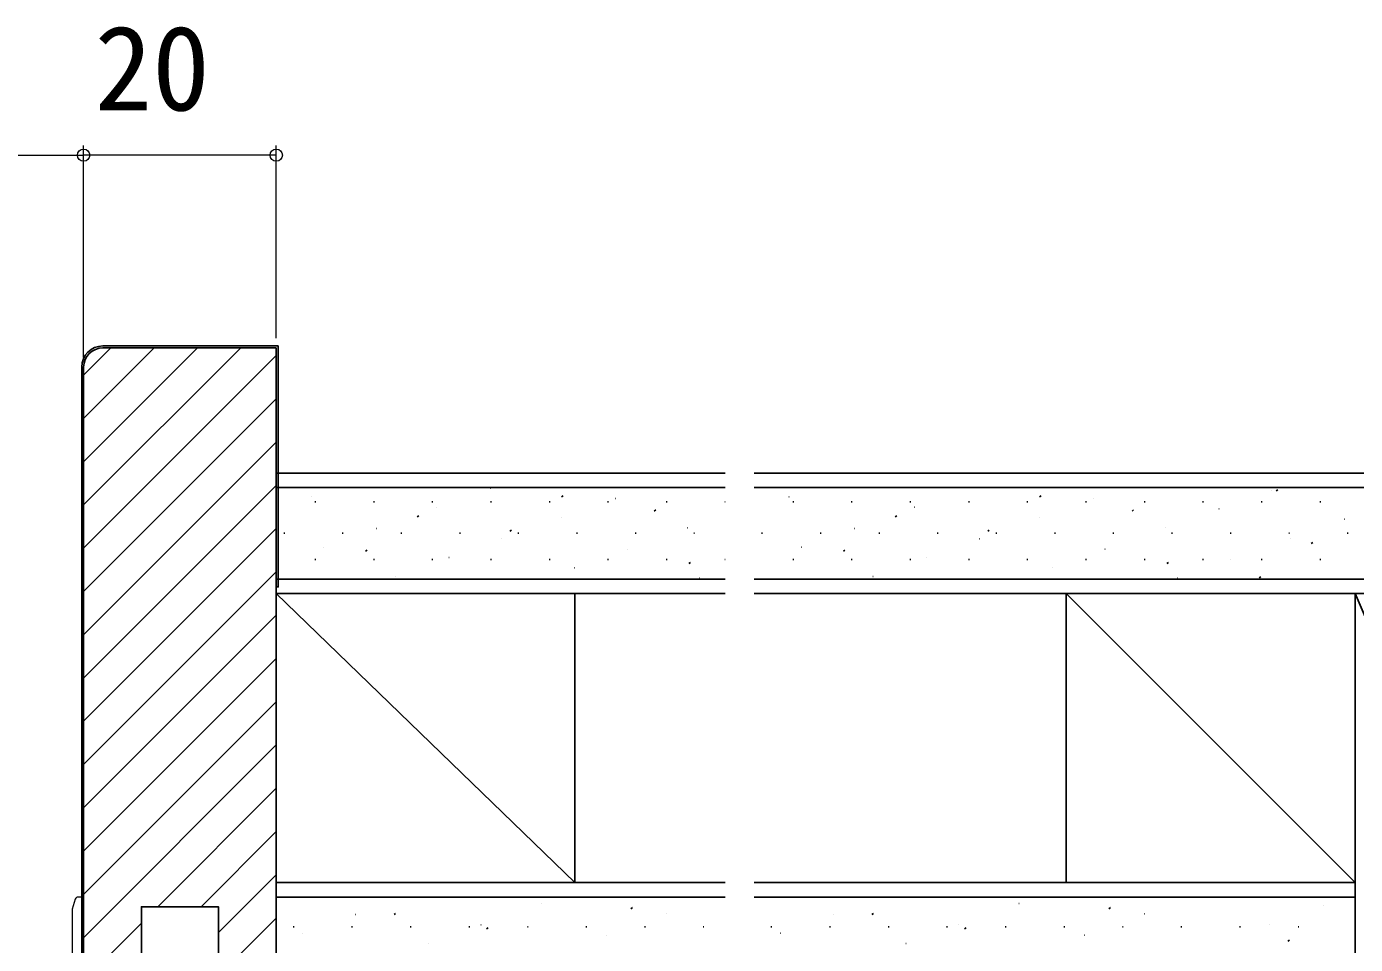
# Model space of a CAD drawing. Units: millimetres, scale not verified. Extents: x -525 to 525, y -783 to 779.
# Drawn here: x 264.7 to 402.6, y 282.6 to 377.9 of the extents above; entities that cross this region are included whole.
import ezdxf
from ezdxf.enums import TextEntityAlignment as Align

# ---------------------------------------------------------------- set-up
doc = ezdxf.new("R2010")
doc.units = ezdxf.units.MM
doc.header["$LTSCALE"] = 4
doc.layers.add('0-6_YKK_13', color=4, linetype='Continuous', lineweight=18)
doc.layers.add('0-8_YKK_D', color=6, linetype='Continuous', lineweight=18)
doc.layers.add('0-A_YSS_K', color=3, linetype='Continuous')
doc.layers.add('0-B_YSS_KE', color=3, linetype='Continuous')
doc.styles.add('ＭＳ ゴシック', font='')
doc.styles.get('ＭＳ ゴシック').set_extended_font_data('MS Gothic')

msp = doc.modelspace()

# ---------------------------------------------------------------- linework, layer by layer
at = {"layer": '0-6_YKK_13'}
for p, q in [((269.73, 287.338), (269.397, 286.296)), ((270.397, 287.546), (270.016, 287.546)), ((270.397, 273.546), (270.397, 287.546)), ((269.397, 286.296), (269.397, 286.04)), ((269.397, 286.04), (269.397, 275.053))]:
    msp.add_line(p, q, dxfattribs=at)
msp.add_arc((270.016, 287.246), 0.3, 90, 162.25533, dxfattribs=at)
at = {"layer": '0-8_YKK_D'}
for p, q in [((101.597, 364.546), (270.597, 364.546)), ((270.597, 343.546), (270.597, 365.546)), ((270.597, 343.546), (270.597, 365.546)), ((290.597, 364.546), (270.597, 364.546)), ((290.597, 345.546), (290.597, 365.546))]:
    msp.add_line(p, q, dxfattribs=at)
for centre in [(270.597, 364.546), (270.597, 364.546), (290.597, 364.546)]:
    msp.add_circle(centre, 0.637, dxfattribs=at)
at = {"layer": '0-A_YSS_K'}
for p, q in [((270.597, 341.709), (273.434, 344.546)), ((270.597, 337.219), (277.924, 344.546)), ((270.597, 332.729), (282.414, 344.546)), ((270.597, 328.239), (286.905, 344.546)), ((270.597, 323.749), (290.597, 343.749)), ((270.597, 319.258), (290.597, 339.258)), ((270.597, 314.768), (290.597, 334.768)), ((290.597, 331.546), (290.597, 319.046)), ((337.208, 331.546), (290.597, 331.546)), ((444.597, 331.546), (340.208, 331.546)), ((270.597, 310.278), (290.597, 330.278)), ((290.597, 330.046), (337.208, 330.046)), ((312.802, 329.988), (312.821, 329.995)), ((340.208, 330.046), (444.597, 330.046)), ((362.414, 329.988), (362.433, 329.995)), ((393.937, 329.787), (393.956, 329.794)), ((394.421, 329.694), (394.588, 329.804)), ((294.204, 329.084), (294.222, 329.09)), ((294.6, 328.556), (294.7, 328.556)), ((300.68, 328.556), (300.78, 328.556)), ((306.76, 328.556), (306.86, 328.556)), ((312.84, 328.556), (312.94, 328.556)), ((318.92, 328.556), (319.02, 328.556)), ((320.221, 329.09), (320.388, 329.2)), ((325, 328.556), (325.1, 328.556)), ((325.821, 328.916), (325.84, 328.923)), ((331.08, 328.556), (331.18, 328.556)), ((337.16, 328.556), (337.208, 328.556)), ((343.815, 329.084), (343.834, 329.09)), ((344.212, 328.556), (344.312, 328.556)), ((350.292, 328.556), (350.392, 328.556)), ((356.372, 328.556), (356.472, 328.556)), ((362.452, 328.556), (362.552, 328.556)), ((368.532, 328.556), (368.632, 328.556)), ((369.832, 329.09), (369.999, 329.2)), ((374.612, 328.556), (374.712, 328.556)), ((375.432, 328.916), (375.451, 328.923)), ((380.692, 328.556), (380.792, 328.556)), ((386.772, 328.556), (386.872, 328.556)), ((392.852, 328.556), (392.952, 328.556)), ((398.932, 328.556), (399.032, 328.556)), ((305.237, 327.008), (305.404, 327.118)), ((307.222, 328.012), (307.241, 328.018)), ((329.826, 327.612), (329.993, 327.722)), ((354.848, 327.008), (355.015, 327.118)), ((356.833, 328.012), (356.852, 328.018)), ((379.437, 327.612), (379.604, 327.722)), ((388.451, 327.844), (388.47, 327.851)), ((270.597, 305.788), (290.597, 325.788)), ((300.982, 325.802), (301.001, 325.809)), ((314.842, 325.53), (315.009, 325.64)), ((320.241, 326.94), (320.259, 326.947)), ((333.259, 325.868), (333.278, 325.875)), ((350.593, 325.802), (350.612, 325.809)), ((364.453, 325.53), (364.62, 325.64)), ((369.852, 326.94), (369.871, 326.947)), ((382.87, 325.868), (382.889, 325.875)), ((401.469, 326.772), (401.488, 326.779)), ((291.37, 325.326), (291.47, 325.326)), ((297.45, 325.326), (297.55, 325.326)), ((303.53, 325.326), (303.63, 325.326)), ((309.61, 325.326), (309.71, 325.326)), ((314, 324.73), (314.019, 324.737)), ((315.69, 325.326), (315.79, 325.326)), ((321.77, 325.326), (321.87, 325.326)), ((327.85, 325.326), (327.95, 325.326)), ((333.93, 325.326), (334.03, 325.326)), ((340.982, 325.326), (341.082, 325.326)), ((347.062, 325.326), (347.162, 325.326)), ((353.142, 325.326), (353.242, 325.326)), ((359.222, 325.326), (359.322, 325.326)), ((363.611, 324.73), (363.63, 324.737)), ((365.302, 325.326), (365.402, 325.326)), ((371.382, 325.326), (371.482, 325.326)), ((377.462, 325.326), (377.562, 325.326)), ((383.542, 325.326), (383.642, 325.326)), ((389.622, 325.326), (389.722, 325.326)), ((395.702, 325.326), (395.802, 325.326)), ((395.889, 324.796), (395.908, 324.803)), ((398.031, 324.248), (398.198, 324.358)), ((401.782, 325.326), (401.882, 325.326)), ((295.496, 323.859), (295.514, 323.866)), ((299.858, 323.448), (300.025, 323.558)), ((327.019, 323.658), (327.038, 323.665)), ((345.107, 323.859), (345.126, 323.866)), ((349.47, 323.448), (349.636, 323.558)), ((376.63, 323.658), (376.649, 323.665)), ((294.6, 322.576), (294.7, 322.576)), ((300.68, 322.576), (300.78, 322.576)), ((306.76, 322.576), (306.86, 322.576)), ((308.514, 322.787), (308.533, 322.794)), ((312.84, 322.576), (312.94, 322.576)), ((318.92, 322.576), (319.02, 322.576)), ((321.533, 321.716), (321.551, 321.722)), ((325, 322.576), (325.1, 322.576)), ((331.08, 322.576), (331.18, 322.576)), ((333.436, 322.166), (333.603, 322.276)), ((337.16, 322.576), (337.208, 322.576)), ((344.212, 322.576), (344.312, 322.576)), ((350.292, 322.576), (350.392, 322.576)), ((356.372, 322.576), (356.472, 322.576)), ((358.125, 322.787), (358.144, 322.794)), ((362.452, 322.576), (362.552, 322.576)), ((368.532, 322.576), (368.632, 322.576)), ((371.144, 321.716), (371.163, 321.722)), ((374.612, 322.576), (374.712, 322.576)), ((380.692, 322.576), (380.792, 322.576)), ((383.047, 322.166), (383.214, 322.276)), ((386.772, 322.576), (386.872, 322.576)), ((389.648, 322.586), (389.667, 322.593)), ((392.852, 322.576), (392.952, 322.576)), ((398.932, 322.576), (399.032, 322.576)), ((270.597, 301.298), (290.597, 321.298)), ((337.208, 320.546), (290.597, 320.546)), ((302.934, 320.811), (302.952, 320.818)), ((334.551, 320.644), (334.57, 320.65)), ((444.597, 320.546), (340.208, 320.546)), ((352.545, 320.811), (352.564, 320.818)), ((384.162, 320.644), (384.181, 320.65)), ((392.652, 320.688), (392.819, 320.798)), ((290.597, 319.046), (337.208, 319.046)), ((321.597, 289.046), (290.597, 319.046)), ((290.597, 289.046), (290.597, 319.046)), ((321.597, 289.046), (321.597, 319.046)), ((340.208, 319.046), (444.597, 319.046)), ((372.597, 319.046), (402.597, 289.046)), ((372.597, 319.046), (372.597, 289.046)), ((402.597, 319.046), (402.597, 214.046)), ((402.597, 319.046), (444.597, 221.046)), ((270.597, 296.808), (290.597, 316.808)), ((270.597, 292.318), (290.597, 312.318)), ((270.597, 287.828), (290.597, 307.828)), ((270.597, 283.337), (290.597, 303.337)), ((278.296, 286.546), (290.597, 298.847)), ((282.786, 286.546), (290.597, 294.357)), ((284.597, 283.867), (290.597, 289.867)), ((290.597, 276.546), (290.597, 289.046)), ((337.208, 289.046), (290.597, 289.046)), ((402.597, 289.046), (340.208, 289.046)), ((290.597, 287.546), (337.208, 287.546)), ((340.208, 287.546), (402.597, 287.546)), ((298.826, 285.742), (298.844, 285.749)), ((302.821, 285.736), (302.988, 285.847)), ((318.084, 286.88), (318.103, 286.887)), ((327.41, 286.34), (327.577, 286.451)), ((331.103, 285.809), (331.122, 285.815)), ((348.437, 285.742), (348.456, 285.749)), ((352.432, 285.736), (352.599, 285.847)), ((367.696, 286.88), (367.714, 286.887)), ((377.021, 286.34), (377.188, 286.451)), ((380.714, 285.809), (380.733, 285.815)), ((399.313, 286.713), (399.332, 286.72)), ((270.597, 278.847), (276.597, 284.847)), ((284.597, 279.377), (290.597, 285.377)), ((292.342, 284.466), (292.442, 284.466)), ((298.422, 284.466), (298.522, 284.466)), ((304.502, 284.466), (304.602, 284.466)), ((310.582, 284.466), (310.682, 284.466)), ((311.844, 284.671), (311.863, 284.677)), ((312.426, 284.258), (312.593, 284.369)), ((316.662, 284.466), (316.762, 284.466)), ((322.742, 284.466), (322.842, 284.466)), ((328.822, 284.466), (328.922, 284.466)), ((334.902, 284.466), (335.002, 284.466)), ((341.953, 284.466), (342.053, 284.466)), ((348.033, 284.466), (348.133, 284.466)), ((354.113, 284.466), (354.213, 284.466)), ((360.193, 284.466), (360.293, 284.466)), ((361.455, 284.671), (361.474, 284.677)), ((362.037, 284.258), (362.204, 284.369)), ((366.273, 284.466), (366.373, 284.466)), ((372.353, 284.466), (372.453, 284.466)), ((378.433, 284.466), (378.533, 284.466)), ((384.513, 284.466), (384.613, 284.466)), ((390.593, 284.466), (390.693, 284.466)), ((393.733, 284.737), (393.751, 284.744)), ((396.673, 284.466), (396.773, 284.466)), ((293.339, 283.8), (293.358, 283.806)), ((324.863, 283.599), (324.881, 283.606)), ((342.951, 283.8), (342.969, 283.806)), ((374.474, 283.599), (374.493, 283.606)), ((395.615, 282.976), (395.782, 283.086)), ((306.358, 282.728), (306.377, 282.735)), ((355.969, 282.728), (355.988, 282.735))]:
    msp.add_line(p, q, dxfattribs=at)
at = {"layer": '0-B_YSS_KE'}
for p, q in [((290.797, 344.746), (272.597, 344.746)), ((272.597, 344.546), (290.597, 344.546)), ((290.597, 344.546), (290.597, 280.346)), ((290.797, 319.746), (290.597, 319.746))]:
    msp.add_line(p, q, dxfattribs=at)
for points in [[(290.597, 344.546), (290.597, 270.546), (284.597, 270.546), (284.597, 286.546), (276.597, 286.546), (276.597, 270.546), (270.597, 270.546), (270.597, 342.546)], [(290.797, 344.746), (290.797, 319.746), (290.797, 344.746)], [(270.397, 342.546), (270.397, 270.346), (276.797, 270.346), (276.797, 274.346)]]:
    msp.add_lwpolyline(points, dxfattribs=at)
for radius in [2.2, 2]:
    msp.add_arc((272.597, 342.546), radius, 90.00001, 179.99999, dxfattribs=at)

# ---------------------------------------------------------------- texts
at = {"layer": '0-8_YKK_D', "style": 'ＭＳ ゴシック'}
msp.add_text('20', height=8.798, dxfattribs=at).set_placement((271.733, 366.546), align=Align.BOTTOM_LEFT)

doc.saveas('drawing.dxf')
